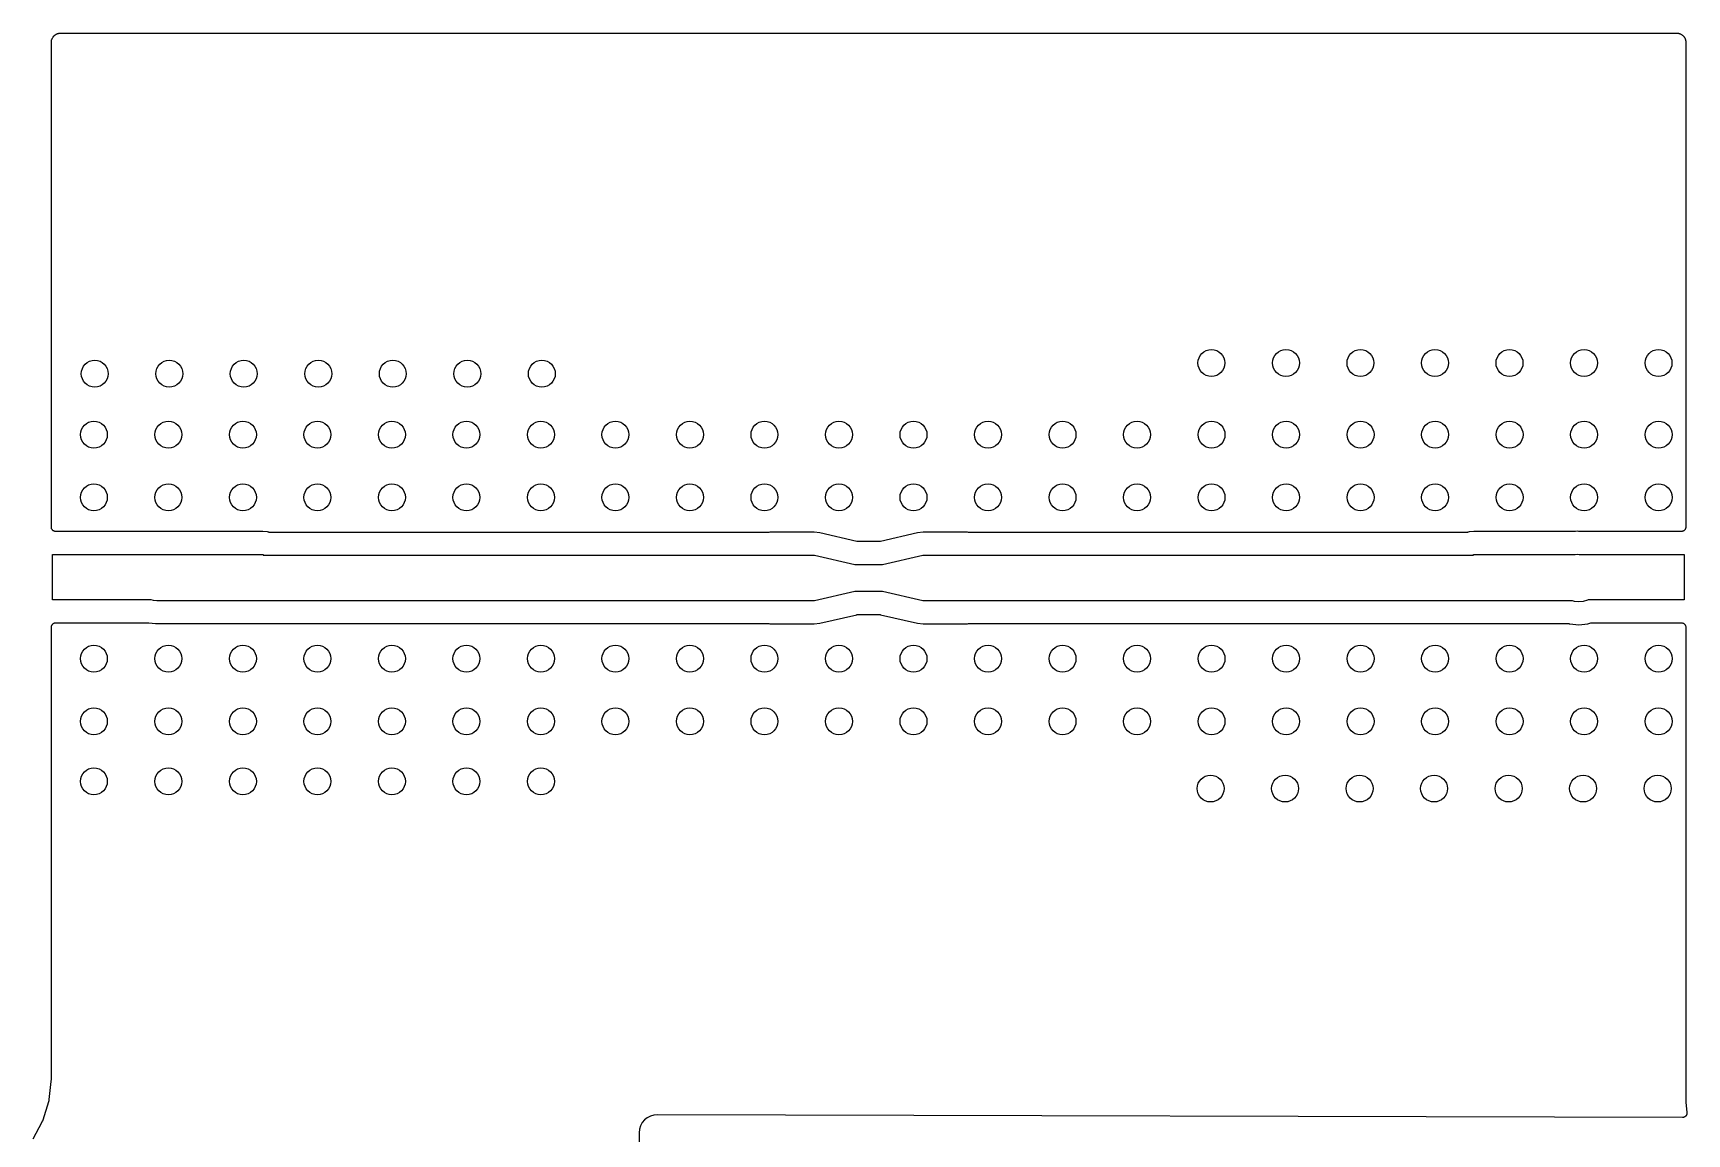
# Model space of a CAD drawing. Extents: x 5.16 to 6.06, y -3.88 to -2.24.
# Drawn here: x 5.239 to 5.966, y -2.726 to -2.242 of the extents above; entities that cross this region are included whole.
import ezdxf

# ---------------------------------------------------------------- set-up
doc = ezdxf.new("R2010")
doc.units = 0
doc.header["$MEASUREMENT"] = 0
doc.layers.add('BLACK', color=7, linetype='CONTINUOUS')

msp = doc.modelspace()

# ---------------------------------------------------------------- linework, layer by layer
at = {"layer": 'BLACK', "linetype": 'CONTINUOUS'}
for p, q in [((5.24736, -2.24528), (5.24747, -2.24491)), ((5.24747, -2.24491), (5.24748, -2.24488)), ((5.24748, -2.24488), (5.2475, -2.24482)), ((5.2475, -2.24482), (5.24752, -2.24475)), ((5.24752, -2.24475), (5.24756, -2.24465)), ((5.24756, -2.24465), (5.24757, -2.24463)), ((5.24757, -2.24463), (5.24762, -2.24453)), ((5.24762, -2.24453), (5.24766, -2.24443)), ((5.24766, -2.24443), (5.24767, -2.24442)), ((5.24767, -2.24442), (5.24784, -2.24408)), ((5.24784, -2.24408), (5.24785, -2.24408)), ((5.24785, -2.24408), (5.24786, -2.24406)), ((5.24785, -2.24408), (5.24785, -2.24408)), ((5.24785, -2.24408), (5.24785, -2.24408)), ((5.24786, -2.24406), (5.24796, -2.24391)), ((5.24796, -2.24391), (5.24806, -2.24376)), ((5.24806, -2.24376), (5.24807, -2.24375)), ((5.24807, -2.24375), (5.24808, -2.24374)), ((5.24808, -2.24374), (5.24812, -2.2437)), ((5.24812, -2.2437), (5.24827, -2.24352)), ((5.24827, -2.24352), (5.24828, -2.2435)), ((5.24828, -2.2435), (5.24835, -2.24343)), ((5.24835, -2.24343), (5.24841, -2.24336)), ((5.24841, -2.24336), (5.24843, -2.24334)), ((5.24843, -2.24334), (5.24845, -2.24332)), ((5.24845, -2.24332), (5.2485, -2.24329)), ((5.2485, -2.24329), (5.24854, -2.24324)), ((5.24854, -2.24324), (5.2487, -2.24311)), ((5.2487, -2.24311), (5.24872, -2.2431)), ((5.24872, -2.2431), (5.24881, -2.24304)), ((5.24881, -2.24304), (5.24889, -2.24297)), ((5.24889, -2.24297), (5.24894, -2.24294)), ((5.24894, -2.24294), (5.24896, -2.24292)), ((5.24896, -2.24292), (5.24936, -2.24267)), ((5.24896, -2.24292), (5.24896, -2.24292)), ((5.24896, -2.24292), (5.24896, -2.24292)), ((5.24936, -2.24267), (5.24939, -2.24265)), ((5.24939, -2.24265), (5.24943, -2.24263)), ((5.24943, -2.24263), (5.24947, -2.24261)), ((5.24947, -2.24261), (5.24952, -2.24258)), ((5.24952, -2.24258), (5.24955, -2.24257)), ((5.24955, -2.24257), (5.2496, -2.24254)), ((5.2496, -2.24254), (5.24966, -2.24251)), ((5.24966, -2.24251), (5.24967, -2.2425)), ((5.24967, -2.2425), (5.2497, -2.24249)), ((5.2497, -2.24249), (5.2498, -2.24246)), ((5.2498, -2.24246), (5.24991, -2.24242)), ((5.24991, -2.24242), (5.24992, -2.24241)), ((5.24992, -2.24241), (5.24992, -2.24241)), ((5.24992, -2.24241), (5.24992, -2.24241)), ((5.24992, -2.24241), (5.24992, -2.24241)), ((5.24992, -2.24241), (5.24994, -2.24241)), ((5.24994, -2.24241), (5.25001, -2.24239)), ((5.25001, -2.24239), (5.25007, -2.24238)), ((5.25007, -2.24238), (5.25009, -2.24237)), ((5.25009, -2.24237), (5.25032, -2.2423)), ((5.25032, -2.2423), (5.25035, -2.24229)), ((5.25035, -2.24229), (5.2505, -2.24227)), ((5.2505, -2.24227), (5.25065, -2.24223)), ((5.25065, -2.24223), (5.25101, -2.24219)), ((5.25101, -2.24219), (5.25103, -2.24219)), ((5.25103, -2.24219), (5.25114, -2.24218)), ((5.25114, -2.24218), (5.25125, -2.24217)), ((5.25125, -2.24217), (5.96116, -2.24217)), ((5.96116, -2.24217), (5.96119, -2.24217)), ((5.96119, -2.24217), (5.96129, -2.24219)), ((5.96129, -2.24219), (5.96139, -2.24219)), ((5.96139, -2.24219), (5.96151, -2.2422)), ((5.96151, -2.2422), (5.96154, -2.24221)), ((5.96154, -2.24221), (5.96162, -2.24222)), ((5.96162, -2.24222), (5.96178, -2.24224)), ((5.96178, -2.24224), (5.96181, -2.24224)), ((5.96181, -2.24224), (5.96198, -2.24228)), ((5.96198, -2.24228), (5.96214, -2.24231)), ((5.96214, -2.24231), (5.96252, -2.24242)), ((5.96252, -2.24242), (5.96255, -2.24243)), ((5.96255, -2.24243), (5.96261, -2.24245)), ((5.96261, -2.24245), (5.96267, -2.24247)), ((5.96267, -2.24247), (5.96277, -2.24251)), ((5.96277, -2.24251), (5.9628, -2.24252)), ((5.9628, -2.24252), (5.9629, -2.24257)), ((5.9629, -2.24257), (5.963, -2.24261)), ((5.963, -2.24261), (5.96301, -2.24262)), ((5.96301, -2.24262), (5.96334, -2.2428)), ((5.96334, -2.2428), (5.96334, -2.2428)), ((5.96334, -2.2428), (5.96334, -2.2428)), ((5.96334, -2.2428), (5.96334, -2.2428)), ((5.96334, -2.2428), (5.96337, -2.24281)), ((5.96337, -2.24281), (5.96351, -2.24291)), ((5.96351, -2.24291), (5.96366, -2.24301)), ((5.96366, -2.24301), (5.96367, -2.24302)), ((5.96367, -2.24302), (5.96368, -2.24303)), ((5.96368, -2.24303), (5.96372, -2.24307)), ((5.96372, -2.24307), (5.9639, -2.24322)), ((5.9639, -2.24322), (5.96393, -2.24324)), ((5.96393, -2.24324), (5.96399, -2.2433)), ((5.96399, -2.2433), (5.96407, -2.24337)), ((5.96407, -2.24337), (5.96409, -2.24339)), ((5.96409, -2.24339), (5.96411, -2.24341)), ((5.96411, -2.24341), (5.96414, -2.24345)), ((5.96414, -2.24345), (5.96418, -2.24349)), ((5.96418, -2.24349), (5.96431, -2.24365)), ((5.96431, -2.24365), (5.96433, -2.24367)), ((5.96433, -2.24367), (5.96439, -2.24376)), ((5.96439, -2.24376), (5.96446, -2.24384)), ((5.96446, -2.24384), (5.96449, -2.24389)), ((5.96449, -2.24389), (5.9645, -2.24391)), ((5.9645, -2.24391), (5.9645, -2.24391)), ((5.9645, -2.24391), (5.9645, -2.24391)), ((5.9645, -2.24391), (5.96476, -2.24431)), ((5.96476, -2.24431), (5.96477, -2.24434)), ((5.96477, -2.24434), (5.96479, -2.24438)), ((5.96479, -2.24438), (5.96482, -2.24442)), ((5.96482, -2.24442), (5.96485, -2.24447)), ((5.96485, -2.24447), (5.96486, -2.2445)), ((5.96486, -2.2445), (5.96488, -2.24456)), ((5.96488, -2.24456), (5.96491, -2.24461)), ((5.96491, -2.24461), (5.96492, -2.24463)), ((5.96492, -2.24463), (5.96493, -2.24465)), ((5.96493, -2.24465), (5.96497, -2.24476)), ((5.96497, -2.24476), (5.96501, -2.24486)), ((5.96501, -2.24486), (5.96501, -2.24487)), ((5.96501, -2.24487), (5.96501, -2.24487)), ((5.96501, -2.24487), (5.96501, -2.24487)), ((5.96501, -2.24487), (5.96501, -2.24487)), ((5.96501, -2.24487), (5.96502, -2.24489)), ((5.96502, -2.24489), (5.96503, -2.24496)), ((5.24722, -2.24624), (5.24723, -2.24614)), ((5.24722, -2.24627), (5.24722, -2.24624)), ((5.24722, -2.4592), (5.24722, -2.24627)), ((5.24723, -2.24603), (5.24725, -2.24591)), ((5.24723, -2.24614), (5.24723, -2.24603)), ((5.24725, -2.24589), (5.24727, -2.2458)), ((5.24725, -2.24591), (5.24725, -2.24589)), ((5.24727, -2.2458), (5.24729, -2.24564)), ((5.24729, -2.24561), (5.24733, -2.24545)), ((5.24729, -2.24564), (5.24729, -2.24561)), ((5.24733, -2.24545), (5.24736, -2.24528)), ((5.96503, -2.24496), (5.96505, -2.24502)), ((5.96505, -2.24502), (5.96505, -2.24504)), ((5.96505, -2.24504), (5.96512, -2.24528)), ((5.96512, -2.24528), (5.96513, -2.2453)), ((5.96513, -2.2453), (5.96516, -2.24545)), ((5.96516, -2.24545), (5.96519, -2.2456)), ((5.96519, -2.2456), (5.96524, -2.24596)), ((5.96524, -2.24596), (5.96524, -2.24599)), ((5.96524, -2.24599), (5.96524, -2.24609)), ((5.96524, -2.24609), (5.96525, -2.2462)), ((5.96525, -2.2462), (5.96525, -2.4592)), ((5.24724, -2.45939), (5.24722, -2.4592)), ((5.24726, -2.45957), (5.24724, -2.45939)), ((5.24726, -2.45958), (5.24726, -2.45957)), ((5.24731, -2.45976), (5.24726, -2.45958)), ((5.24726, -2.45958), (5.24726, -2.45958)), ((5.24736, -2.45994), (5.24731, -2.45976)), ((5.24737, -2.45995), (5.24736, -2.45994)), ((5.24746, -2.46011), (5.24737, -2.45995)), ((5.24737, -2.45995), (5.24737, -2.45995)), ((5.24754, -2.46028), (5.24746, -2.46011)), ((5.24755, -2.46029), (5.24754, -2.46028)), ((5.24767, -2.46044), (5.24755, -2.46029)), ((5.24755, -2.46029), (5.24755, -2.46029)), ((5.24778, -2.46058), (5.24767, -2.46044)), ((5.24779, -2.46058), (5.24778, -2.46058)), ((5.24779, -2.46059), (5.24779, -2.46058)), ((5.24794, -2.46071), (5.24779, -2.46059)), ((5.24808, -2.46083), (5.24794, -2.46071)), ((5.24809, -2.46083), (5.24808, -2.46083)), ((5.24808, -2.46083), (5.24808, -2.46083)), ((5.24825, -2.46092), (5.24809, -2.46083)), ((5.24841, -2.46101), (5.24825, -2.46092)), ((5.24842, -2.46101), (5.24841, -2.46101)), ((5.24843, -2.46102), (5.24842, -2.46101)), ((5.2486, -2.46107), (5.24843, -2.46102)), ((5.24878, -2.46113), (5.2486, -2.46107)), ((5.24879, -2.46113), (5.24878, -2.46113)), ((5.24898, -2.46115), (5.24879, -2.46113)), ((5.24879, -2.46113), (5.24879, -2.46113)), ((5.24916, -2.46117), (5.24898, -2.46115)), ((5.24918, -2.46117), (5.24916, -2.46117)), ((5.24919, -2.46117), (5.24918, -2.46117)), ((5.24918, -2.46117), (5.24918, -2.46117)), ((5.24918, -2.46117), (5.24918, -2.46117)), ((5.3402, -2.46117), (5.24919, -2.46117)), ((5.34225, -2.46137), (5.3402, -2.46117)), ((5.34266, -2.4615), (5.34225, -2.46137)), ((5.34275, -2.46151), (5.34266, -2.4615)), ((5.34283, -2.46154), (5.34275, -2.46151)), ((5.34293, -2.46155), (5.34283, -2.46154)), ((5.34304, -2.46157), (5.34293, -2.46155)), ((5.34312, -2.46157), (5.34304, -2.46157)), ((5.34321, -2.46158), (5.34312, -2.46157)), ((5.34323, -2.46158), (5.34321, -2.46158)), ((5.56214, -2.46158), (5.34323, -2.46158)), ((5.56223, -2.46157), (5.56214, -2.46158)), ((5.56231, -2.46158), (5.56223, -2.46157)), ((5.56234, -2.46157), (5.56231, -2.46158)), ((5.56283, -2.46152), (5.56234, -2.46157)), ((5.58231, -2.46152), (5.56283, -2.46152)), ((5.58476, -2.4618), (5.58231, -2.46152)), ((5.60105, -2.46551), (5.58476, -2.4618)), ((5.62771, -2.4618), (5.61142, -2.46551)), ((5.63017, -2.46152), (5.62771, -2.4618)), ((5.64964, -2.46152), (5.63017, -2.46152)), ((5.65014, -2.46157), (5.64964, -2.46152)), ((5.65022, -2.46157), (5.65014, -2.46157)), ((5.6503, -2.46158), (5.65022, -2.46157)), ((5.65033, -2.46158), (5.6503, -2.46158)), ((5.86904, -2.46158), (5.65033, -2.46158)), ((5.86912, -2.46157), (5.86904, -2.46158)), ((5.86921, -2.46158), (5.86912, -2.46157)), ((5.86932, -2.46156), (5.86921, -2.46158)), ((5.86942, -2.46155), (5.86932, -2.46156)), ((5.8695, -2.46152), (5.86942, -2.46155)), ((5.86959, -2.46151), (5.8695, -2.46152)), ((5.86961, -2.4615), (5.86959, -2.46151)), ((5.87002, -2.46137), (5.86961, -2.4615)), ((5.87208, -2.46117), (5.87002, -2.46137)), ((5.91656, -2.46117), (5.87208, -2.46117)), ((5.91665, -2.46116), (5.91656, -2.46117)), ((5.91673, -2.46116), (5.91665, -2.46116)), ((5.91676, -2.46116), (5.91673, -2.46116)), ((5.91746, -2.46109), (5.91676, -2.46116)), ((5.91816, -2.46116), (5.91746, -2.46109)), ((5.91824, -2.46116), (5.91816, -2.46116)), ((5.91832, -2.46117), (5.91824, -2.46116)), ((5.91835, -2.46117), (5.91832, -2.46117)), ((5.96328, -2.46117), (5.91835, -2.46117)), ((5.96347, -2.46115), (5.96328, -2.46117)), ((5.96365, -2.46114), (5.96347, -2.46115)), ((5.96366, -2.46113), (5.96365, -2.46114)), ((5.96367, -2.46113), (5.96366, -2.46113)), ((5.96385, -2.46108), (5.96367, -2.46113)), ((5.96402, -2.46103), (5.96385, -2.46108)), ((5.96403, -2.46102), (5.96402, -2.46103)), ((5.9642, -2.46093), (5.96403, -2.46102)), ((5.96403, -2.46102), (5.96403, -2.46102)), ((5.96436, -2.46085), (5.9642, -2.46093)), ((5.96437, -2.46084), (5.96436, -2.46085)), ((5.96452, -2.46072), (5.96437, -2.46084)), ((5.96437, -2.46084), (5.96437, -2.46084)), ((5.96466, -2.46061), (5.96452, -2.46072)), ((5.96467, -2.4606), (5.96466, -2.46061)), ((5.96479, -2.46045), (5.96467, -2.4606)), ((5.96467, -2.4606), (5.96467, -2.4606)), ((5.96491, -2.46031), (5.96479, -2.46045)), ((5.96492, -2.4603), (5.96491, -2.46031)), ((5.96491, -2.46031), (5.96491, -2.46031)), ((5.965, -2.46014), (5.96492, -2.4603)), ((5.96509, -2.45998), (5.965, -2.46014)), ((5.9651, -2.45997), (5.96509, -2.45998)), ((5.96515, -2.45978), (5.9651, -2.45996)), ((5.9651, -2.45996), (5.9651, -2.45997)), ((5.96521, -2.45961), (5.96515, -2.45978)), ((5.96523, -2.45941), (5.96521, -2.4596)), ((5.96521, -2.4596), (5.96521, -2.4596)), ((5.96521, -2.4596), (5.96521, -2.45961)), ((5.96525, -2.45923), (5.96523, -2.45941)), ((5.96525, -2.4592), (5.96525, -2.45922)), ((5.96525, -2.45922), (5.96525, -2.45922)), ((5.96525, -2.45922), (5.96525, -2.45922)), ((5.96525, -2.45922), (5.96525, -2.45923)), ((5.60106, -2.46552), (5.60105, -2.46551)), ((5.60108, -2.46552), (5.60106, -2.46552)), ((5.60125, -2.46554), (5.60108, -2.46552)), ((5.60143, -2.46556), (5.60125, -2.46554)), ((5.60145, -2.46556), (5.60143, -2.46556)), ((5.60146, -2.46556), (5.60145, -2.46556)), ((5.60149, -2.46556), (5.60146, -2.46556)), ((5.61099, -2.46556), (5.60149, -2.46556)), ((5.611, -2.46556), (5.61099, -2.46556)), ((5.61101, -2.46556), (5.611, -2.46556)), ((5.61119, -2.46554), (5.61101, -2.46556)), ((5.61137, -2.46553), (5.61119, -2.46554)), ((5.61138, -2.46552), (5.61137, -2.46553)), ((5.6114, -2.46552), (5.61138, -2.46552)), ((5.61142, -2.46551), (5.6114, -2.46552)), ((5.24777, -2.49123), (5.24777, -2.47123)), ((5.24777, -2.47123), (5.34029, -2.47123)), ((5.34029, -2.47123), (5.34029, -2.47158)), ((5.34029, -2.47158), (5.58242, -2.47158)), ((5.58242, -2.47158), (5.60013, -2.47562)), ((5.60013, -2.47562), (5.61234, -2.47562)), ((5.61234, -2.47562), (5.63006, -2.47158)), ((5.63006, -2.47158), (5.87198, -2.47158)), ((5.87198, -2.47158), (5.87198, -2.47123)), ((5.87198, -2.47123), (5.91656, -2.47123)), ((5.91656, -2.47123), (5.91746, -2.47114)), ((5.91746, -2.47114), (5.91835, -2.47123)), ((5.91835, -2.47123), (5.9645, -2.47123)), ((5.9645, -2.47123), (5.9645, -2.49123)), ((5.29112, -2.49123), (5.24777, -2.49123)), ((5.29206, -2.49152), (5.29112, -2.49123)), ((5.29354, -2.49166), (5.29206, -2.49152)), ((5.58242, -2.49166), (5.29354, -2.49166)), ((5.60013, -2.48762), (5.58242, -2.49166)), ((5.61234, -2.48762), (5.60013, -2.48762)), ((5.63006, -2.49166), (5.61234, -2.48762)), ((5.91546, -2.49166), (5.63006, -2.49166)), ((5.91628, -2.49191), (5.91546, -2.49166)), ((5.91824, -2.4921), (5.91628, -2.49191)), ((5.92021, -2.49191), (5.91824, -2.4921)), ((5.9221, -2.49134), (5.92021, -2.49191)), ((5.92231, -2.49123), (5.9221, -2.49134)), ((5.9645, -2.49123), (5.92231, -2.49123)), ((5.58476, -2.50144), (5.60105, -2.49773)), ((5.60105, -2.49773), (5.60108, -2.49772)), ((5.60108, -2.49772), (5.60109, -2.49772)), ((5.60109, -2.49772), (5.60111, -2.49772)), ((5.60111, -2.49772), (5.60128, -2.4977)), ((5.60128, -2.4977), (5.60146, -2.49768)), ((5.60146, -2.49768), (5.60147, -2.49768)), ((5.60147, -2.49768), (5.60149, -2.49768)), ((5.60149, -2.49768), (5.61099, -2.49768)), ((5.61099, -2.49768), (5.61101, -2.49768)), ((5.61101, -2.49768), (5.61103, -2.49768)), ((5.61103, -2.49768), (5.61104, -2.49768)), ((5.61104, -2.49768), (5.61122, -2.4977)), ((5.61122, -2.4977), (5.61139, -2.49772)), ((5.61139, -2.49772), (5.61141, -2.49773)), ((5.61141, -2.49773), (5.61142, -2.49773)), ((5.61142, -2.49773), (5.62771, -2.50144)), ((5.24722, -2.50323), (5.24724, -2.50305)), ((5.24722, -2.50324), (5.24722, -2.50323)), ((5.24722, -2.50325), (5.24722, -2.50324)), ((5.24722, -2.50324), (5.24722, -2.50324)), ((5.24722, -2.50324), (5.24722, -2.50324)), ((5.24722, -2.70201), (5.24722, -2.50325)), ((5.24724, -2.50305), (5.24726, -2.50286)), ((5.24726, -2.50285), (5.24732, -2.50267)), ((5.24726, -2.50286), (5.24726, -2.50285)), ((5.24726, -2.50285), (5.24726, -2.50285)), ((5.24732, -2.50267), (5.24737, -2.50249)), ((5.24737, -2.50249), (5.24738, -2.50249)), ((5.24738, -2.50248), (5.24747, -2.50232)), ((5.24738, -2.50249), (5.24738, -2.50248)), ((5.24747, -2.50232), (5.24756, -2.50215)), ((5.24756, -2.50215), (5.24757, -2.50214)), ((5.24756, -2.50215), (5.24756, -2.50215)), ((5.24757, -2.50214), (5.24768, -2.502)), ((5.24768, -2.502), (5.2478, -2.50186)), ((5.2478, -2.50186), (5.24781, -2.50185)), ((5.24781, -2.50185), (5.24795, -2.50173)), ((5.24781, -2.50185), (5.24781, -2.50185)), ((5.24795, -2.50173), (5.2481, -2.50162)), ((5.2481, -2.50162), (5.24811, -2.50161)), ((5.24811, -2.50161), (5.24827, -2.50152)), ((5.24811, -2.50161), (5.24811, -2.50161)), ((5.24827, -2.50152), (5.24844, -2.50143)), ((5.24844, -2.50143), (5.24845, -2.50143)), ((5.24845, -2.50143), (5.24863, -2.50138)), ((5.24845, -2.50143), (5.24845, -2.50143)), ((5.24863, -2.50138), (5.24881, -2.50132)), ((5.24881, -2.50132), (5.24881, -2.50132)), ((5.24881, -2.50132), (5.24882, -2.50132)), ((5.24882, -2.50132), (5.249, -2.5013)), ((5.249, -2.5013), (5.24919, -2.50129)), ((5.24919, -2.50129), (5.28953, -2.50129)), ((5.28953, -2.50129), (5.28956, -2.50129)), ((5.28956, -2.50129), (5.28964, -2.5013)), ((5.28964, -2.5013), (5.28973, -2.5013)), ((5.28973, -2.5013), (5.28983, -2.50132)), ((5.28983, -2.50132), (5.28994, -2.50133)), ((5.28994, -2.50133), (5.29002, -2.50135)), ((5.29002, -2.50135), (5.2901, -2.50137)), ((5.2901, -2.50137), (5.2901, -2.50137)), ((5.2901, -2.50137), (5.29305, -2.50166)), ((5.29305, -2.50166), (5.56214, -2.50166)), ((5.56214, -2.50166), (5.56217, -2.50166)), ((5.56217, -2.50166), (5.56225, -2.50167)), ((5.56225, -2.50167), (5.56234, -2.50167)), ((5.56234, -2.50167), (5.56283, -2.50172)), ((5.56283, -2.50172), (5.58231, -2.50172)), ((5.58231, -2.50172), (5.58476, -2.50144)), ((5.62771, -2.50144), (5.63017, -2.50172)), ((5.63017, -2.50172), (5.64964, -2.50172)), ((5.64964, -2.50172), (5.65014, -2.50167)), ((5.65014, -2.50167), (5.65016, -2.50167)), ((5.65016, -2.50167), (5.65025, -2.50167)), ((5.65025, -2.50167), (5.65033, -2.50166)), ((5.65033, -2.50166), (5.91368, -2.50166)), ((5.91368, -2.50166), (5.91371, -2.50166)), ((5.91371, -2.50166), (5.91379, -2.50167)), ((5.91379, -2.50167), (5.91388, -2.50167)), ((5.91388, -2.50167), (5.91398, -2.50169)), ((5.91398, -2.50169), (5.91409, -2.5017)), ((5.91409, -2.5017), (5.91417, -2.50173)), ((5.91417, -2.50173), (5.91425, -2.50175)), ((5.91425, -2.50175), (5.91432, -2.50177)), ((5.91432, -2.50177), (5.91824, -2.50215)), ((5.91824, -2.50215), (5.92217, -2.50177)), ((5.92217, -2.50177), (5.92347, -2.50137)), ((5.92347, -2.50137), (5.9235, -2.50136)), ((5.9235, -2.50136), (5.92358, -2.50135)), ((5.92358, -2.50135), (5.92366, -2.50132)), ((5.92366, -2.50132), (5.92377, -2.50131)), ((5.92377, -2.50131), (5.92388, -2.50129)), ((5.92388, -2.50129), (5.92396, -2.50129)), ((5.92396, -2.50129), (5.92404, -2.50129)), ((5.92404, -2.50129), (5.96328, -2.50129)), ((5.96328, -2.50129), (5.9633, -2.50129)), ((5.9633, -2.50129), (5.9633, -2.50129)), ((5.9633, -2.50129), (5.9633, -2.50129)), ((5.9633, -2.50129), (5.96331, -2.50129)), ((5.96331, -2.50129), (5.96349, -2.50131)), ((5.96349, -2.50131), (5.96368, -2.50133)), ((5.96368, -2.50133), (5.96369, -2.50133)), ((5.96369, -2.50133), (5.96369, -2.50133)), ((5.96369, -2.50133), (5.96387, -2.50139)), ((5.96387, -2.50139), (5.96405, -2.50144)), ((5.96405, -2.50144), (5.96405, -2.50144)), ((5.96405, -2.50144), (5.96406, -2.50145)), ((5.96406, -2.50145), (5.96422, -2.50153)), ((5.96422, -2.50153), (5.96438, -2.50162)), ((5.96438, -2.50162), (5.96439, -2.50163)), ((5.96439, -2.50163), (5.9644, -2.50163)), ((5.9644, -2.50163), (5.96454, -2.50175)), ((5.96454, -2.50175), (5.96468, -2.50187)), ((5.96468, -2.50187), (5.96469, -2.50187)), ((5.96469, -2.50187), (5.96469, -2.50188)), ((5.96469, -2.50188), (5.9648, -2.50202)), ((5.9648, -2.50202), (5.96492, -2.50217)), ((5.96492, -2.50217), (5.96493, -2.50217)), ((5.96493, -2.50217), (5.96493, -2.50218)), ((5.96493, -2.50218), (5.96502, -2.50234)), ((5.96502, -2.50234), (5.9651, -2.5025)), ((5.9651, -2.5025), (5.96511, -2.50251)), ((5.96511, -2.50251), (5.96511, -2.50252)), ((5.96511, -2.50252), (5.96516, -2.50269)), ((5.96516, -2.50269), (5.96521, -2.50287)), ((5.96521, -2.50287), (5.96522, -2.50288)), ((5.96522, -2.50288), (5.96522, -2.50289)), ((5.96522, -2.50289), (5.96523, -2.50307)), ((5.96523, -2.50307), (5.96525, -2.50325)), ((5.96525, -2.50325), (5.96525, -2.71125)), ((5.24715, -2.70273), (5.24722, -2.70201)), ((5.24629, -2.71076), (5.24714, -2.70279)), ((5.24714, -2.70276), (5.24715, -2.70273)), ((5.24714, -2.70279), (5.24714, -2.70276)), ((5.24359, -2.71973), (5.24611, -2.71164)), ((5.24611, -2.71164), (5.2462, -2.71121)), ((5.2462, -2.71118), (5.24629, -2.71076)), ((5.2462, -2.71121), (5.2462, -2.71118)), ((5.2462, -2.71118), (5.2462, -2.71118)), ((5.96525, -2.71125), (5.96525, -2.71126)), ((5.96525, -2.71126), (5.96525, -2.71126)), ((5.96525, -2.71126), (5.96525, -2.71146)), ((5.96525, -2.71146), (5.96527, -2.71162)), ((5.96527, -2.71162), (5.96527, -2.71165)), ((5.96527, -2.71165), (5.96527, -2.71174)), ((5.96527, -2.71174), (5.96527, -2.71183)), ((5.96527, -2.71183), (5.96527, -2.71199)), ((5.96527, -2.71199), (5.96571, -2.71651)), ((5.96568, -2.7171), (5.96565, -2.7172)), ((5.96569, -2.71701), (5.96568, -2.7171)), ((5.96571, -2.71692), (5.96569, -2.71701)), ((5.96571, -2.71651), (5.96571, -2.71654)), ((5.96571, -2.71654), (5.96571, -2.71663)), ((5.96571, -2.71663), (5.96572, -2.71672)), ((5.96572, -2.71672), (5.96571, -2.71682)), ((5.96571, -2.71682), (5.96571, -2.71692)), ((5.2392, -2.72801), (5.24324, -2.72055)), ((5.24324, -2.72055), (5.24341, -2.72015)), ((5.24341, -2.72015), (5.24342, -2.72012)), ((5.24342, -2.72012), (5.24359, -2.71973)), ((5.24342, -2.72012), (5.24342, -2.72012)), ((5.50562, -2.72375), (5.50545, -2.72538)), ((5.50608, -2.72228), (5.50562, -2.72375)), ((5.50681, -2.72092), (5.50608, -2.72228)), ((5.5078, -2.71973), (5.50681, -2.72092)), ((5.50899, -2.71876), (5.5078, -2.71973)), ((5.51036, -2.71804), (5.50899, -2.71876)), ((5.51184, -2.7176), (5.51036, -2.71804)), ((5.51345, -2.71745), (5.51184, -2.7176)), ((5.96375, -2.71867), (5.51345, -2.71745)), ((5.96384, -2.71866), (5.96375, -2.71867)), ((5.96393, -2.71866), (5.96384, -2.71866)), ((5.96403, -2.71864), (5.96393, -2.71866)), ((5.96413, -2.71863), (5.96403, -2.71864)), ((5.96422, -2.71861), (5.96413, -2.71863)), ((5.96431, -2.71859), (5.96422, -2.71861)), ((5.9644, -2.71855), (5.96431, -2.71859)), ((5.9645, -2.71852), (5.9644, -2.71855)), ((5.96458, -2.71848), (5.9645, -2.71852)), ((5.96466, -2.71845), (5.96458, -2.71848)), ((5.96475, -2.71839), (5.96466, -2.71845)), ((5.96484, -2.71834), (5.96475, -2.71839)), ((5.96491, -2.71829), (5.96484, -2.71834)), ((5.96498, -2.71824), (5.96491, -2.71829)), ((5.96506, -2.71817), (5.96498, -2.71824)), ((5.96514, -2.7181), (5.96506, -2.71817)), ((5.96519, -2.71803), (5.96514, -2.7181)), ((5.96526, -2.71797), (5.96519, -2.71803)), ((5.96532, -2.71788), (5.96526, -2.71797)), ((5.96538, -2.71781), (5.96532, -2.71788)), ((5.96542, -2.71773), (5.96538, -2.71781)), ((5.96548, -2.71765), (5.96542, -2.71773)), ((5.96552, -2.71756), (5.96548, -2.71765)), ((5.96556, -2.71747), (5.96552, -2.71756)), ((5.96559, -2.71738), (5.96556, -2.71747)), ((5.96563, -2.7173), (5.96559, -2.71738)), ((5.96565, -2.7172), (5.96563, -2.7173)), ((5.50545, -2.72538), (5.5053, -2.75544))]:
    msp.add_line(p, q, dxfattribs=at)
at = {"layer": 'BLACK'}
for centre in [(5.75685, -2.38713), (5.78958, -2.38713), (5.82231, -2.38713), (5.85505, -2.38713), (5.88778, -2.38713), (5.92051, -2.38713), (5.95324, -2.38713), (5.2663, -2.39185), (5.29903, -2.39185), (5.33176, -2.39185), (5.3645, -2.39185), (5.39723, -2.39185), (5.42996, -2.39185), (5.46269, -2.39185), (5.26591, -2.41862), (5.29864, -2.41862), (5.33137, -2.41862), (5.3641, -2.41862), (5.39683, -2.41862), (5.42957, -2.41862), (5.4623, -2.41862), (5.49503, -2.41862), (5.52776, -2.41862), (5.5605, -2.41862), (5.59323, -2.41862), (5.62596, -2.41862), (5.65869, -2.41862), (5.69143, -2.41862), (5.72416, -2.41862), (5.75689, -2.41862), (5.78962, -2.41862), (5.82235, -2.41862), (5.85509, -2.41862), (5.88782, -2.41862), (5.92055, -2.41862), (5.95328, -2.41862), (5.26591, -2.44618), (5.29864, -2.44618), (5.33137, -2.44618), (5.3641, -2.44618), (5.39683, -2.44618), (5.42957, -2.44618), (5.4623, -2.44618), (5.49503, -2.44618), (5.52776, -2.44618), (5.5605, -2.44618), (5.59323, -2.44618), (5.62596, -2.44618), (5.65869, -2.44618), (5.69143, -2.44618), (5.72416, -2.44618), (5.75689, -2.44618), (5.78962, -2.44618), (5.82235, -2.44618), (5.85509, -2.44618), (5.88782, -2.44618), (5.92055, -2.44618), (5.95328, -2.44618), (5.26591, -2.51705), (5.29864, -2.51705), (5.33137, -2.51705), (5.3641, -2.51705), (5.39683, -2.51705), (5.42957, -2.51705), (5.4623, -2.51705), (5.49503, -2.51705), (5.52776, -2.51705), (5.5605, -2.51705), (5.59323, -2.51705), (5.62596, -2.51705), (5.65869, -2.51705), (5.69143, -2.51705), (5.72416, -2.51705), (5.75689, -2.51705), (5.78962, -2.51705), (5.82235, -2.51705), (5.85509, -2.51705), (5.88782, -2.51705), (5.92055, -2.51705), (5.95328, -2.51705), (5.26591, -2.54461), (5.29864, -2.54461), (5.33137, -2.54461), (5.3641, -2.54461), (5.39683, -2.54461), (5.42957, -2.54461), (5.4623, -2.54461), (5.49503, -2.54461), (5.52776, -2.54461), (5.5605, -2.54461), (5.59323, -2.54461), (5.62596, -2.54461), (5.65869, -2.54461), (5.69143, -2.54461), (5.72416, -2.54461), (5.75689, -2.54461), (5.78962, -2.54461), (5.82235, -2.54461), (5.85509, -2.54461), (5.88782, -2.54461), (5.92055, -2.54461), (5.95328, -2.54461), (5.26591, -2.57098), (5.29864, -2.57098), (5.33137, -2.57098), (5.3641, -2.57098), (5.39683, -2.57098), (5.42957, -2.57098), (5.4623, -2.57098), (5.75646, -2.57413), (5.78919, -2.57413), (5.82192, -2.57413), (5.85465, -2.57413), (5.88739, -2.57413), (5.92012, -2.57413), (5.95285, -2.57413)]:
    msp.add_circle(centre, 0.00591, dxfattribs=at)

doc.saveas('drawing.dxf')
